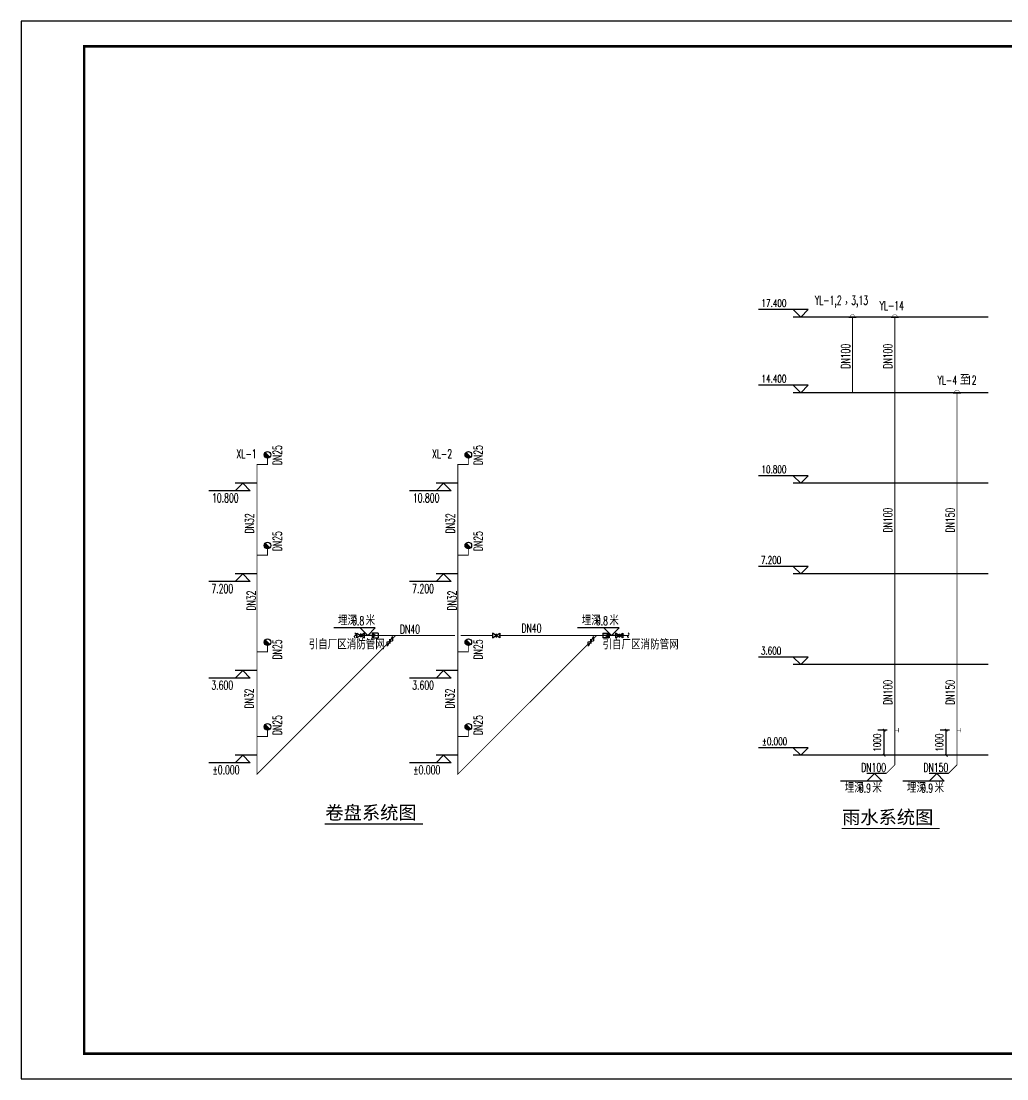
# Model space of a CAD drawing. Extents: x 343352 to 417652, y 770641 to 1036530.
# Drawn here: x 343352 to 382485, y 814287 to 856287 of the extents above; entities that cross this region are included whole.
import ezdxf

# ---------------------------------------------------------------- set-up
doc = ezdxf.new("R2010")
doc.units = 0
doc.header["$LTSCALE"] = 1000
doc.header["$MEASUREMENT"] = 0
doc.linetypes.add('CENTER2', pattern=[1.125, 0.75, -0.125, 0.125, -0.125])
doc.linetypes.add('PHANTOM2', pattern=[1.25, 0.625, -0.125, 0.125, -0.125, 0.125, -0.125])
for name, color, linetype in [('DIM_ELEV', 3, 'Continuous'), ('DIM_消防', 3, 'Continuous'), ('EQUIP_污水', 7, 'Continuous'), ('EQUIP_消火栓', 7, 'Continuous'), ('EQUIP_消防', 7, 'Continuous'), ('EQUIP_雨水', 7, 'Continuous'), ('PIPE-雨水', 4, 'CENTER2'), ('TEXT_消防', 7, 'Continuous'), ('TWT_DIM', 3, 'Continuous'), ('TWT_ELEV', 3, 'Continuous'), ('TWT_TEXT', 7, 'Continuous'), ('TWT_TITLE', 7, 'Continuous'), ('VALVE_消防', 7, 'Continuous')]:
    doc.layers.add(name, color=color, linetype=linetype)
doc.layers.add('PIPE-消防', color=1, linetype='PHANTOM2', lineweight=50)
doc.styles.add('_TCH_DIM', font='SIMPLEX', dxfattribs={"bigfont": 'GBCBIG'})
doc.styles.add('_TCH_DIM_T3', font='SIMPLEX', dxfattribs={"width": 0.705882, "bigfont": 'GBCBIG'})
doc.styles.add('_TWT_DIM_ELE', font='SIMPLEX', dxfattribs={"width": 0.8, "height": 3.5, "bigfont": 'HZTXT'})
doc.styles.add('_TWT_PIPEDN', font='SIMPLEX', dxfattribs={"width": 0.8, "height": 3.5, "bigfont": 'HZTXT'})
doc.styles.add('hztxt', font='SIMPLEX', dxfattribs={"width": 0.8, "height": 3.5, "bigfont": 'HZTXT'})
doc.styles.get("Standard").update_dxf_attribs({"font": 'gbenor.shx', "bigfont": 'gbcbig.shx'})
doc.styles.add('STYLE-黑体', font='simhei.ttf')
doc.dimstyles.new('_TWT_ARCH&&100', dxfattribs={"dimtxt": 297.5, "dimasz": 100, "dimexe": 250, "dimexo": 300, "dimgap": 126.25, "dimtad": 1, "dimdec": 0, "dimzin": 0, "dimdsep": 46, "dimtxsty": '_TCH_DIM_T3', "dimblk": 'ARCHTICK', "dimcen": 0.09, "dimclrt": 7, "dimazin": 2, "dimtfac": 1, "dimtdec": 0, "dimtix": 1, "dimtmove": 2, "dimatfit": 3, "dimfxl": 0, "dimtolj": 1, "dimtzin": 0, "dimarcsym": 0})

# ---------------------------------------------------------------- blocks, each defined once
blk = doc.blocks.new('$VALVE$00000761')
blk.add_hatch(color=256).paths.add_polyline_path([(79, 153), (0, 257), (-80, 153)])
for p, q in [((-80, 361), (-80, 153)), ((-80, 361), (79, 361)), ((79, 153), (79, 361)), ((0, 257), (-80, 153)), ((-80, 153), (79, 153)), ((0, 257), (79, 153))]:
    blk.add_line(p, q)
at = {"const_width": 15}
blk.add_lwpolyline([(0, 153), (0, 0)], dxfattribs=at)
blk = doc.blocks.new('_ArchTick')
at = {"color": 0, "linetype": 'ByBlock', "const_width": 0.4}
blk.add_lwpolyline([(-0.5, -0.5), (0.5, 0.5)], dxfattribs=at)
blk = doc.blocks.new('*D29')
at = {"layer": 'Defpoints', "color": 0}
for p in [(380081, 828135), (380507, 828135), (380507, 827135)]:
    blk.add_point(p, dxfattribs=at)
at = {"layer": 'TWT_DIM', "color": 0, "lineweight": -2}
for p, q in [((380207, 828135), (379831, 828135)), ((380081, 827135), (380081, 828135)), ((380207, 827135), (379831, 827135))]:
    blk.add_line(p, q, dxfattribs=at)
at = {"layer": 'TWT_DIM', "color": 0, "lineweight": -2, "xscale": 100, "yscale": 100, "zscale": 100}
for p, rotation in [((380081, 828135), 90), ((380081, 827135), 270)]:
    blk.add_blockref('_ArchTick', p, dxfattribs=dict(at, rotation=rotation))
at = {"layer": 'TWT_DIM', "color": 7, "insert": (379806, 827635), "char_height": 297.5, "attachment_point": 5, "rotation": 90, "style": '_TCH_DIM_T3'}
blk.add_mtext('\\A1;1000', dxfattribs=at)
blk = doc.blocks.new('*D30')
at = {"layer": 'Defpoints', "color": 0}
for p in [(377611, 828135), (378037, 828135), (378037, 827135)]:
    blk.add_point(p, dxfattribs=at)
at = {"layer": 'TWT_DIM', "color": 0, "lineweight": -2}
for p, q in [((377737, 828135), (377361, 828135)), ((377611, 827135), (377611, 828135)), ((377737, 827135), (377361, 827135))]:
    blk.add_line(p, q, dxfattribs=at)
at = {"layer": 'TWT_DIM', "color": 0, "lineweight": -2, "xscale": 100, "yscale": 100, "zscale": 100}
for p, rotation in [((377611, 828135), 90), ((377611, 827135), 270)]:
    blk.add_blockref('_ArchTick', p, dxfattribs=dict(at, rotation=rotation))
at = {"layer": 'TWT_DIM', "color": 7, "insert": (377336, 827635), "char_height": 297.5, "attachment_point": 5, "rotation": 90, "style": '_TCH_DIM_T3'}
blk.add_mtext('\\A1;1000', dxfattribs=at)
blk = doc.blocks.new('$ATTACHMENT$00000217')
blk.add_line((-150, 0), (150, 0))
at = {"const_width": 15}
blk.add_lwpolyline([(-99, 0, -1), (101, 0)], format="xyb", dxfattribs=at)
blk = doc.blocks.new('$TwtSys$00000148')
at = {"const_width": 20}
for points in [[(0, 0), (150, 0)], [(150, 90), (150, -90)]]:
    blk.add_lwpolyline(points, dxfattribs=at)
blk = doc.blocks.new('$VALVE$00000296')
for points in [[(-125, 72), (-125, -72), (125, 72), (125, -72), (-125, 72)], [(0, 60), (0, -64)]]:
    blk.add_lwpolyline(points)
for p in [(-125, 0), (125, 0)]:
    blk.add_point(p)
blk = doc.blocks.new('$TwtSys$00000132')
at = {"elevation": 0}
blk.add_lwpolyline([(7, -101, -0.575183), (0, 0, 0.604745), (-11, 101, 16.924828)], format="xyb", dxfattribs=at)
blk = doc.blocks.new('$VALVE$00000335')
for p, q in [((178, 53), (-178, -53)), ((-125, 0), (-178, -53)), ((-125, 0), (-72, 53)), ((-72, 53), (72, -53)), ((0, 0), (-53, -53)), ((0, 0), (53, 53)), ((125, 0), (72, -53)), ((125, 0), (178, 53))]:
    blk.add_line(p, q)
for p in [(-125, 0), (125, 0)]:
    blk.add_point(p)
blk = doc.blocks.new('$TWTSYS$00000386')
blk.add_line((-93, 93, 0), (93, -93, 0))
blk.add_circle((0, 0, 0), 131)
at = {"color": 0}
for points in [[(34, -127, 0), (-127, 34, 0), (93, -93, 0), (-93, 93, 0)], [(-34, -127, 0), (-127, -34, 0), (34, -127, 0), (-127, 34, 0)], [(-93, -93, 0), (-93, -93, 0), (-34, -127, 0), (-127, -34, 0)]]:
    blk.add_solid(points, dxfattribs=at)
at = {"flags": 9}
blk.add_attdef('A', (0, 0, 0), '', height=0.00524, dxfattribs=at)

msp = doc.modelspace()

# ---------------------------------------------------------------- hatches: boundary and pattern name
at = {"layer": 'PIPE-消防'}
for points in [[(352715.6, 838684.5), (352715.6, 838702), (352698.1, 838702)], [(352715.6, 838684.5), (352698.1, 838684.5), (352698.1, 838702)], [(353133.2, 838684.5), (353133.2, 838667), (353150.7, 838667)], [(353133.2, 838684.5), (353150.7, 838684.5), (353150.7, 838667)], [(360688.7, 838684.5), (360688.7, 838702), (360671.2, 838702)], [(360688.7, 838684.5), (360671.2, 838684.5), (360671.2, 838702)], [(361106.2, 838684.5), (361106.2, 838667), (361123.7, 838667)], [(361106.2, 838684.5), (361123.7, 838684.5), (361123.7, 838667)], [(353133.2, 835084.5), (353133.2, 835067), (353150.7, 835067)], [(353133.2, 835084.5), (353150.7, 835084.5), (353150.7, 835067)], [(361106.2, 835084.5), (361106.2, 835067), (361123.7, 835067)], [(361106.2, 835084.5), (361123.7, 835084.5), (361123.7, 835067)], [(353133.2, 831247.6), (353133.2, 831230.1), (353150.7, 831230.1)], [(353133.2, 831247.6), (353150.7, 831247.6), (353150.7, 831230.1)], [(361106.2, 831247.6), (361106.2, 831230.1), (361123.7, 831230.1)], [(361106.2, 831247.6), (361123.7, 831247.6), (361123.7, 831230.1)], [(353133.2, 827884.5), (353133.2, 827867), (353150.7, 827867)], [(353133.2, 827884.5), (353150.7, 827884.5), (353150.7, 827867)], [(361106.2, 827884.5), (361106.2, 827867), (361123.7, 827867)], [(361106.2, 827884.5), (361123.7, 827884.5), (361123.7, 827867)], [(352715.6, 826384.5), (352728, 826372.1), (352698.1, 826342.3)], [(352715.6, 826384.5), (352698.1, 826384.5), (352698.1, 826342.3)], [(360688.7, 826384.5), (360701, 826372.1), (360671.2, 826342.3)], [(360688.7, 826384.5), (360671.2, 826384.5), (360671.2, 826342.3)]]:
    msp.add_hatch(color=256, dxfattribs=at).paths.add_polyline_path(points)
at = {"layer": 'PIPE-雨水'}
for points in [[(378036.8, 826755.1), (378049.1, 826742.7), (378054.3, 826747.9)], [(378036.8, 826755.1), (378054.3, 826755.1), (378054.3, 826747.9)], [(380507, 826755.1), (380519.4, 826742.7), (380524.5, 826747.9)], [(380507, 826755.1), (380524.5, 826755.1), (380524.5, 826747.9)], [(377689, 826407.3), (377701.3, 826394.9), (377696.2, 826389.8)], [(377689, 826407.3), (377689, 826389.8), (377696.2, 826389.8)], [(380159.2, 826407.3), (380171.6, 826394.9), (380166.5, 826389.8)], [(380159.2, 826407.3), (380159.2, 826389.8), (380166.5, 826389.8)]]:
    msp.add_hatch(color=256, dxfattribs=at).paths.add_polyline_path(points)

# ---------------------------------------------------------------- linework, layer by layer
for p, q in [((381741.6, 844534.5), (374302.3, 844534.5)), ((381741.6, 841534.5), (374302.3, 841534.5)), ((381741.6, 837934.5), (374302.3, 837934.5)), ((381741.6, 834334.5), (374602.3, 834334.5)), ((381741.6, 830734.5), (374302.3, 830734.5)), ((381741.6, 827134.5), (374302.3, 827134.5))]:
    msp.add_line(p, q)
at = {"layer": 'DIM_ELEV'}
for p, q in [((374602.3, 844834.5), (372623.3, 844834.5)), ((374302.3, 844534.5), (374002.3, 844834.5)), ((374302.3, 844534.5), (374602.3, 844834.5)), ((375802.3, 844534.5), (374002.3, 844534.5)), ((374602.3, 841834.5), (372623.3, 841834.5)), ((374302.3, 841534.5), (374002.3, 841834.5)), ((374302.3, 841534.5), (374602.3, 841834.5)), ((375802.3, 841534.5), (374002.3, 841534.5)), ((374602.3, 838234.5), (372623.3, 838234.5)), ((374302.3, 837934.5), (374002.3, 838234.5)), ((375802.3, 837934.5), (374002.3, 837934.5)), ((374302.3, 837934.5), (374602.3, 838234.5)), ((374602.3, 834634.5), (372623.3, 834634.5)), ((374302.3, 834334.5), (374002.3, 834634.5)), ((374302.3, 834334.5), (374602.3, 834634.5)), ((375802.3, 834334.5), (374002.3, 834334.5)), ((374602.3, 831034.5), (372623.3, 831034.5)), ((374302.3, 830734.5), (374002.3, 831034.5)), ((374302.3, 830734.5), (374602.3, 831034.5)), ((375802.3, 830734.5), (374002.3, 830734.5)), ((374602.3, 827434.5), (372623.3, 827434.5)), ((374302.3, 827134.5), (374002.3, 827434.5)), ((374302.3, 827134.5), (374602.3, 827434.5)), ((375802.3, 827134.5), (374002.3, 827134.5))]:
    msp.add_line(p, q, dxfattribs=at)
at = {"layer": 'DIM_消防'}
for p, q in [((352149.1, 837934.5), (351849.1, 837634.5)), ((352715.6, 837934.5), (351849.1, 837934.5)), ((352149.1, 837934.5), (352449.1, 837634.5)), ((360122.1, 837934.5), (359822.1, 837634.5)), ((360688.7, 837934.5), (359822.1, 837934.5)), ((360122.1, 837934.5), (360422.1, 837634.5)), ((352449.1, 837634.5), (350799.8, 837634.5)), ((360422.1, 837634.5), (358772.8, 837634.5)), ((352149.1, 834334.5), (351849.1, 834034.5)), ((352715.6, 834334.5), (351849.1, 834334.5)), ((352149.1, 834334.5), (352449.1, 834034.5)), ((360122.1, 834334.5), (359822.1, 834034.5)), ((360688.7, 834334.5), (359822.1, 834334.5)), ((360122.1, 834334.5), (360422.1, 834034.5)), ((352449.1, 834034.5), (350799.8, 834034.5)), ((360422.1, 834034.5), (358772.8, 834034.5)), ((357412.8, 832192.1), (355763.5, 832192.1)), ((357112.8, 831892.1), (356812.8, 832192.1)), ((357112.8, 831892.1), (357412.8, 832192.1)), ((367088.3, 832192.1), (365439, 832192.1)), ((366788.3, 831892.1), (366488.3, 832192.1)), ((366788.3, 831892.1), (367088.3, 832192.1)), ((357230.3, 831892.1), (356812.8, 831892.1)), ((367289.9, 831892.1), (366488.3, 831892.1)), ((352149.1, 830497.6), (351849.1, 830197.6)), ((352715.6, 830497.6), (351849.1, 830497.6)), ((352149.1, 830497.6), (352449.1, 830197.6)), ((360122.1, 830497.6), (359822.1, 830197.6)), ((360688.7, 830497.6), (359822.1, 830497.6)), ((360122.1, 830497.6), (360422.1, 830197.6)), ((352449.1, 830197.6), (350799.8, 830197.6)), ((360422.1, 830197.6), (358772.8, 830197.6)), ((352149.1, 827134.5), (351849.1, 826834.5)), ((352715.6, 827134.5), (351849.1, 827134.5)), ((352149.1, 827134.5), (352449.1, 826834.5)), ((360122.1, 827134.5), (359822.1, 826834.5)), ((360688.7, 827134.5), (359822.1, 827134.5)), ((360122.1, 827134.5), (360422.1, 826834.5)), ((352449.1, 826834.5), (350799.8, 826834.5)), ((360422.1, 826834.5), (358772.8, 826834.5))]:
    msp.add_line(p, q, dxfattribs=at)
at = {"layer": 'PIPE-消防', "const_width": 35}
for points in [[(353133.2, 838684.5), (353133.2, 838934.5)], [(361106.2, 838684.5), (361106.2, 838934.5)], [(352715.6, 838684.5), (353133.2, 838684.5)], [(352715.6, 835084.5), (352715.6, 838684.5)], [(360688.7, 838684.5), (361106.2, 838684.5)], [(360688.7, 835084.5), (360688.7, 838684.5)], [(352715.6, 835084.5), (353133.2, 835084.5)], [(352715.6, 831247.6), (352715.6, 835084.5)], [(353133.2, 835084.5), (353133.2, 835334.5)], [(360688.7, 835084.5), (361106.2, 835084.5)], [(360688.7, 831247.6), (360688.7, 835084.5)], [(361106.2, 835084.5), (361106.2, 835334.5)], [(356684.7, 831892.1), (356612.3, 831892.1)], [(358223.2, 831892.1), (356984.7, 831892.1)], [(358098.3, 831767.2), (358223.2, 831892.1)], [(360571.2, 831892.1), (358223.2, 831892.1)], [(362059.7, 831892.1), (360806.2, 831892.1)], [(366196.3, 831892.1), (362359.7, 831892.1)], [(366071.4, 831767.2), (366196.3, 831892.1)], [(366943.9, 831892.1), (366196.3, 831892.1)], [(367460.9, 831892.1), (367243.9, 831892.1)], [(352715.6, 826384.5), (357886.2, 831555.1)], [(352715.6, 827884.5), (352715.6, 831247.6)], [(352715.6, 831247.6), (353133.2, 831247.6)], [(353133.2, 831247.6), (353133.2, 831497.6)], [(360688.7, 826384.5), (365859.2, 831555.1)], [(360688.7, 827884.5), (360688.7, 831247.6)], [(360688.7, 831247.6), (361106.2, 831247.6)], [(361106.2, 831247.6), (361106.2, 831497.6)], [(352715.6, 827884.5), (353133.2, 827884.5)], [(352715.6, 826384.5), (352715.6, 827884.5)], [(353133.2, 827884.5), (353133.2, 828134.5)], [(360688.7, 827884.5), (361106.2, 827884.5)], [(360688.7, 826384.5), (360688.7, 827884.5)], [(361106.2, 827884.5), (361106.2, 828134.5)]]:
    msp.add_lwpolyline(points, dxfattribs=at)
at = {"layer": 'PIPE-雨水', "const_width": 35}
for points in [[(376358.8, 844534.5), (376358.8, 841534.5)], [(378036.8, 844534.5), (378036.8, 828134.5)], [(380507, 841534.5), (380507, 828134.5)], [(378036.8, 828134.5), (378036.8, 826755.1)], [(380507, 828134.5), (380507, 826755.1)], [(378036.8, 826755.1), (377689, 826407.3)], [(380507, 826755.1), (380159.2, 826407.3)], [(377689, 826407.3), (376965.3, 826407.3)], [(380159.2, 826407.3), (379435.6, 826407.3)]]:
    msp.add_lwpolyline(points, dxfattribs=at)
at = {"layer": 'TWT_DIM', "const_width": 49}
for points in [[(359301.5, 824406.3), (355406.9, 824406.3)], [(379815, 824226.7), (375920.5, 824226.7)]]:
    msp.add_lwpolyline(points, dxfattribs=at)
at = {"layer": 'TWT_ELEV'}
for p, q in [((377229.3, 826407.3), (376929.3, 826107.3)), ((377689, 826407.3), (376929.3, 826407.3)), ((377229.3, 826407.3), (377529.3, 826107.3)), ((379699.6, 826407.3), (379399.6, 826107.3)), ((380159.2, 826407.3), (379399.6, 826407.3)), ((379699.6, 826407.3), (379999.6, 826107.3)), ((377529.3, 826107.3), (375880, 826107.3)), ((379999.6, 826107.3), (378350.2, 826107.3))]:
    msp.add_line(p, q, dxfattribs=at)
at = {"layer": 'TWT_TITLE'}
msp.add_lwpolyline([(343352.5, 814287.1), (417652.5, 814287.1), (417652.5, 856287.1), (343352.5, 856287.1)], close=True, dxfattribs=at)
at = {"layer": 'TWT_TITLE', "const_width": 100}
msp.add_lwpolyline([(345852.5, 815287.1), (416652.5, 815287.1), (416652.5, 855287.1), (345852.5, 855287.1)], close=True, dxfattribs=at)

# ---------------------------------------------------------------- block references
at = {"layer": 'EQUIP_污水'}
for p in [(376358.8, 844534.5), (378036.8, 844534.5), (380507, 841534.5)]:
    msp.add_blockref('$ATTACHMENT$00000217', p, dxfattribs=at)
at = {"layer": 'EQUIP_消火栓'}
for p in [(353133.2, 839065.5), (361106.2, 839065.5), (353133.2, 835465.5), (361106.2, 835465.5), (353133.2, 831628.6), (361106.2, 831628.6), (353133.2, 828265.5), (361106.2, 828265.5)]:
    msp.add_blockref('$TWTSYS$00000386', p, dxfattribs=at)
at = {"layer": 'EQUIP_消防'}
for p in [(356612, 831892.1), (367460.9, 831892.1)]:
    msp.add_blockref('$TwtSys$00000132', p, dxfattribs=at)
at = {"layer": 'EQUIP_雨水'}
for p in [(378036.8, 828134.5), (380507, 828134.5)]:
    msp.add_blockref('$TwtSys$00000148', p, dxfattribs=at)
at = {"layer": 'VALVE_消防', "zscale": 1.2}
for name, p, xscale, yscale, rotation in [('$VALVE$00000296', (356834.7, 831892.1), -1.2, 1.2, 180), ('$VALVE$00000761', (357098.1, 831892.1), 1.2, 1.2, 270), ('$VALVE$00000335', (357992.3, 831661.1), 1.2, 1.2, 45), ('$VALVE$00000296', (362209.7, 831892.1), -1.2, -1.2, 180), ('$VALVE$00000335', (365965.3, 831661.1), 1.2, 1.2, 45), ('$VALVE$00000761', (366874.9, 831892.1), -1.2, 1.2, 90), ('$VALVE$00000296', (367093.9, 831892.1), -1.2, -1.2, 180)]:
    msp.add_blockref(name, p, dxfattribs=dict(at, xscale=xscale, yscale=yscale, rotation=rotation))

# ---------------------------------------------------------------- texts
at = {"layer": 'DIM_ELEV', "color": 7, "style": '_TCH_DIM', "width": 0.705882}
for s, p in [('17.400', (372743.3, 844939.5)), ('14.400', (372743.3, 841939.5)), ('10.800', (372743.3, 838339.5)), ('7.200', (372719.3, 834739.5)), ('3.600', (372719.3, 831139.5)), ('%%P0.000', (372758.3, 827539.5))]:
    msp.add_text(s, height=297.5, dxfattribs=at).set_placement(p)
at = {"layer": 'DIM_消防', "color": 7, "style": '_TWT_DIM_ELE'}
for s, width, p in [('10.800', 0.64, (350929.8, 837179.5)), ('10.800', 0.64, (358902.8, 837179.5)), ('7.200', 0.64, (350904.2, 833579.5)), ('7.200', 0.64, (358877.2, 833579.5)), ('埋深', 0.8, (355932.5, 832297.1)), ('0.8', 0.64, (356492.5, 832297.1)), ('米', 0.8, (357025.9, 832297.1)), ('埋深', 0.8, (365608, 832297.1)), ('0.8', 0.64, (366168, 832297.1)), ('米', 0.8, (366701.4, 832297.1)), ('3.600', 0.64, (350904.2, 829742.6)), ('3.600', 0.64, (358877.2, 829742.6)), ('%%P0.000', 0.64, (350945.8, 826379.5)), ('%%P0.000', 0.64, (358918.8, 826379.5))]:
    msp.add_text(s, height=350, dxfattribs=dict(at, width=width)).set_placement(p)
at = {"layer": 'TEXT_消防', "style": '_TWT_PIPEDN', "width": 0.64}
for s, p in [('DN100', (376259.8, 842487)), ('DN100', (377937.7, 842487)), ('DN25', (353695.8, 838654.3)), ('DN25', (361668.9, 838654.3)), ('DN32', (352590, 835946.5)), ('DN32', (360563, 835946.5)), ('DN100', (377937.7, 835978)), ('DN150', (380408, 835978)), ('DN25', (353695.8, 835237.1)), ('DN25', (361668.9, 835237.1)), ('DN32', (352659.7, 832879.8)), ('DN32', (360632.7, 832879.8)), ('DN25', (353695.8, 830941.6)), ('DN25', (361668.9, 830941.6)), ('DN100', (377937.7, 829138.8)), ('DN150', (380408, 829138.8)), ('DN32', (352578.7, 828989.5)), ('DN32', (360551.7, 828989.5)), ('DN25', (353695.8, 827933.2)), ('DN25', (361668.9, 827933.2))]:
    msp.add_text(s, height=350, rotation=90, dxfattribs=at).set_placement(p)
for s, p in [('DN40', (358388.9, 831966)), ('DN40', (363212.1, 832011.2)), ('DN100', (376701.7, 826477.1)), ('DN150', (379171.9, 826477.1))]:
    msp.add_text(s, height=350, dxfattribs=at).set_placement(p)
at = {"layer": 'TWT_ELEV', "color": 7, "style": '_TWT_DIM_ELE'}
for s, width, p in [('埋深', 0.8, (376049, 825652.3)), ('0.9', 0.64, (376609, 825652.3)), ('米', 0.8, (377142.4, 825652.3)), ('埋深', 0.8, (378519.3, 825652.3)), ('0.9', 0.64, (379079.3, 825652.3)), ('米', 0.8, (379612.6, 825652.3))]:
    msp.add_text(s, height=350, dxfattribs=dict(at, width=width)).set_placement(p)
at = {"layer": 'TWT_TEXT', "style": 'hztxt'}
for s, width, p in [('YL-1,2', 0.64, (374862, 845027.7)), ('，', 0.8, (376024.7, 845027.7)), ('3,13', 0.64, (376304.7, 845027.7)), ('YL-14', 0.64, (377431.6, 844816.4)), ('YL-4', 0.64, (379733.2, 841853.1)), ('至', 0.8, (380618.6, 841853.1)), ('12', 0.64, (380898.6, 841853.1)), ('XL-1', 0.64, (351899.4, 838927.5)), ('XL-2', 0.64, (359665, 838928.8)), ('引自厂区消防管网', 0.8, (354765.9, 831347.5)), ('引自厂区消防管网', 0.8, (366431.2, 831342.9))]:
    msp.add_text(s, height=350, dxfattribs=dict(at, width=width)).set_placement(p)
at = {"layer": 'TWT_TEXT', "style": 'STYLE-黑体'}
for s, p in [('卷盘系统图', (355428.8, 824592.9)), ('雨水系统图', (375942.3, 824413.3))]:
    msp.add_text(s, height=531.65, dxfattribs=at).set_placement(p)

# ---------------------------------------------------------------- dimensions: what is measured, and where the dimension line sits
at = {"layer": 'TWT_DIM'}
for p1, p2, picture, middle in [((378036.8, 827134.5), (378036.8, 828134.5), '*D30', (377335.7, 827634.5)), ((380507, 827134.5), (380507, 828134.5), '*D29', (379806, 827634.5))]:
    dim = msp.add_aligned_dim(p1=p1, p2=p2, distance=426.1, dimstyle='_TWT_ARCH&&100', dxfattribs=at)
    dim.commit()
    dim.dimension.update_dxf_attribs({"geometry": picture, "text_midpoint": middle})

doc.saveas('drawing.dxf')
